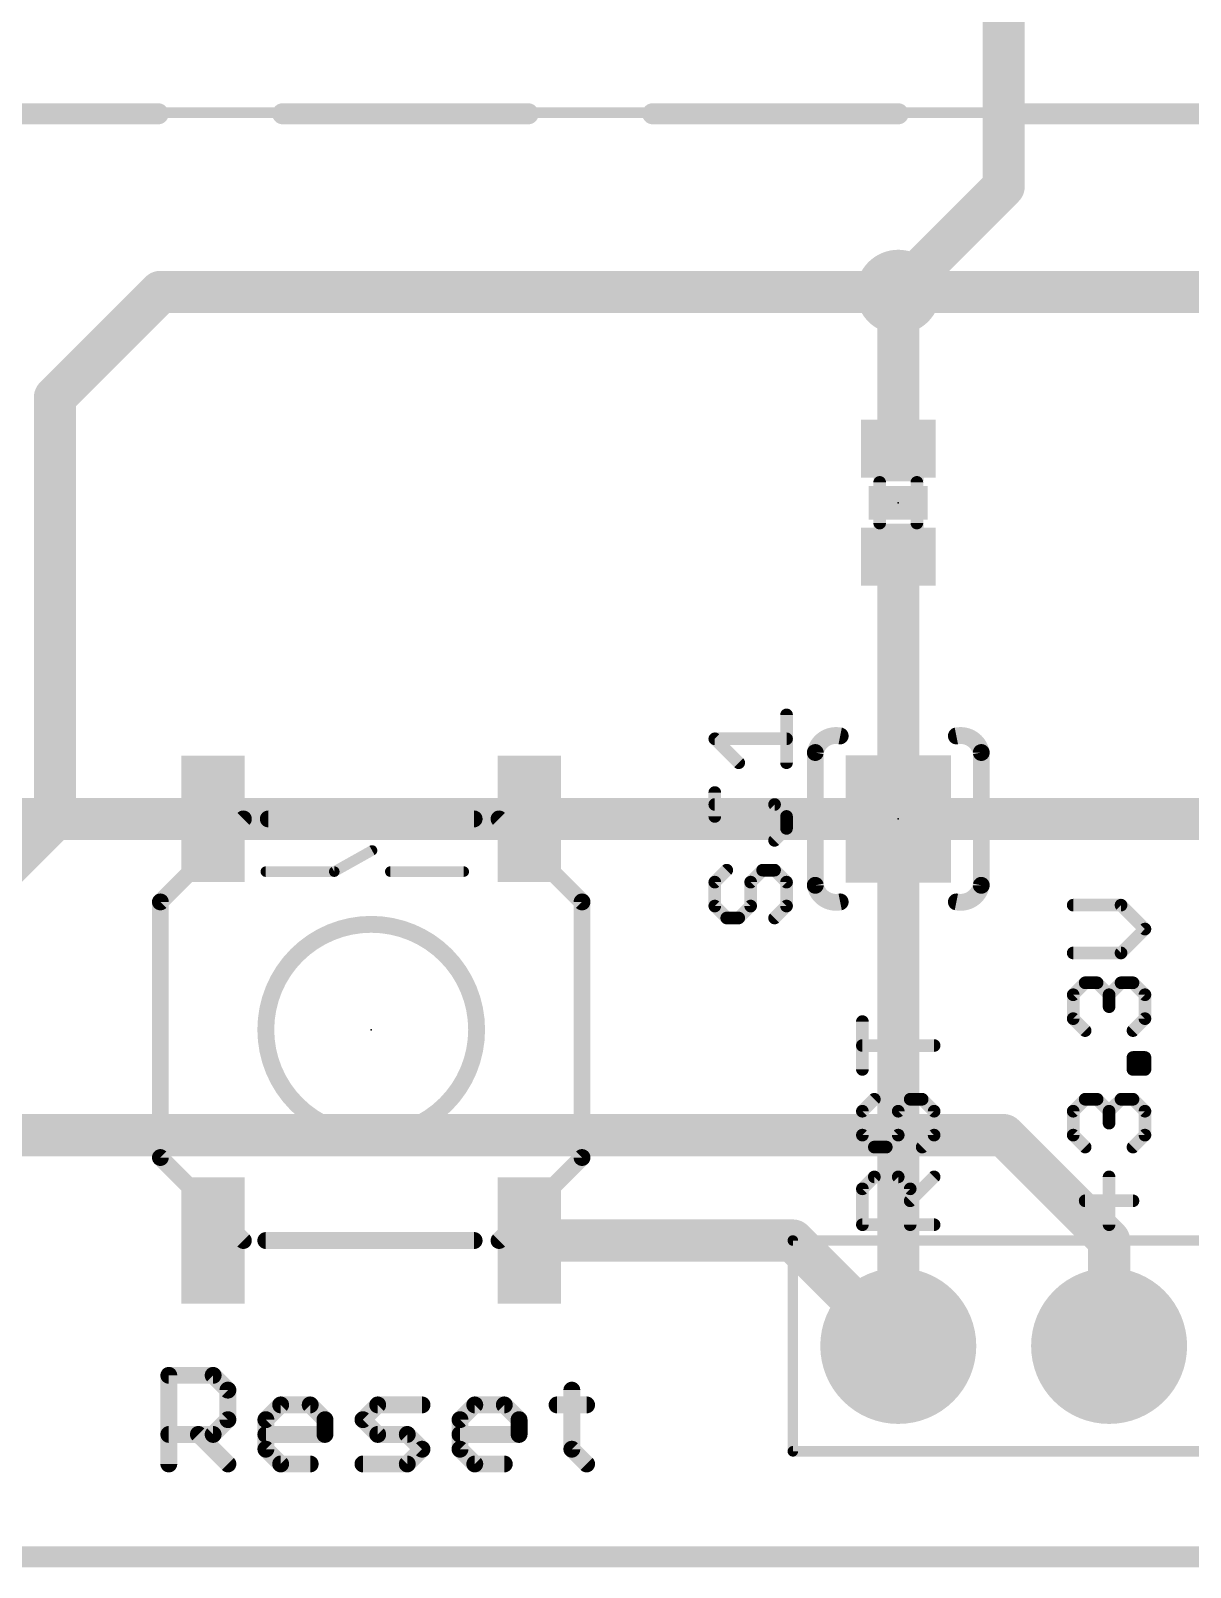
# Model space of a CAD drawing. Extents: x -15.6 to 66.2, y -11.4 to 53.5.
# Drawn here: x 13.68 to 27.65, y -0.13 to 18.39 of the extents above; entities that cross this region are included whole.
import ezdxf

# ---------------------------------------------------------------- set-up
doc = ezdxf.new("R2010")
doc.units = 0
for name, color, linetype in [('1', 12, 'CONTINUOUS'), ('16', 132, 'CONTINUOUS'), ('17', 110, 'CONTINUOUS'), ('18', 110, 'CONTINUOUS'), ('20', 53, 'CONTINUOUS'), ('21', 41, 'CONTINUOUS'), ('23', 53, 'CONTINUOUS'), ('51', 53, 'CONTINUOUS')]:
    doc.layers.add(name, color=color, linetype=linetype)

# ---------------------------------------------------------------- blocks, each defined once
blk = doc.blocks.new('RECT')
blk.add_solid([(-0.5, -0.5), (0.5, -0.5), (-0.5, 0.5), (0.5, 0.5)])
blk = doc.blocks.new('ROUNDP')
at = {"const_width": 0.5}
blk.add_lwpolyline([(0, -0.25, 1), (0, 0.25, 1), (0, -0.25)], format="xyb", dxfattribs=at)
blk = doc.blocks.new('ROUNDV')
at = {"const_width": 0.5}
blk.add_lwpolyline([(0, -0.25, 1), (0, 0.25, 1), (0, -0.25)], format="xyb", dxfattribs=at)

msp = doc.modelspace()

# ---------------------------------------------------------------- linework, layer by layer
at = {"layer": '1'}
for points, const_width in [([(13.97, 13.97), (15.24, 15.24)], 0.508), ([(15.24, 15.24), (24.13, 15.24)], 0.508), ([(24.13, 15.24), (24.13, 13.35)], 0.508), ([(13.97, 8.89), (13.97, 13.97)], 0.508), ([(24.13, 9.34), (24.13, 12.05)], 0.508), ([(11.43, 6.35), (13.97, 8.89)], 0.508), ([(24.13, 2.54), (24.13, 8.44)], 0.508), ([(19.685, 3.81), (22.86, 3.81)], 0.508), ([(22.86, 3.81), (24.13, 2.54)], 0.508), ([(0, 0), (59.69, 0)], 0.254)]:
    msp.add_lwpolyline(points, dxfattribs=dict(at, const_width=const_width))
at = {"layer": '1', "const_width": 0.254}
for points in [[(15.24, 15.367, 1), (15.24, 15.113)], [(15.3298, 15.1502, 1), (15.1502, 15.3298)], [(24.257, 15.24, 1), (24.003, 15.24)], [(24.13, 15.113, 1), (24.13, 15.367)], [(14.097, 13.97, 1), (13.843, 13.97)], [(13.8802, 14.0598, 1), (14.0598, 13.8802)], [(24.003, 13.35, 1), (24.257, 13.35)], [(24.257, 12.05, 1), (24.003, 12.05)], [(24.003, 9.34, 1), (24.257, 9.34)], [(14.0598, 8.8002, 1), (13.8802, 8.9798)], [(13.843, 8.89, 1), (14.097, 8.89)], [(24.257, 8.44, 1), (24.003, 8.44)], [(19.685, 3.937, 1), (19.685, 3.683)], [(22.9498, 3.8998, 1), (22.7702, 3.7202)], [(22.86, 3.683, 1), (22.86, 3.937)], [(24.003, 2.54, 1), (24.257, 2.54)], [(24.0402, 2.4502, 1), (24.2198, 2.6298)]]:
    msp.add_lwpolyline(points, format="xyb", dxfattribs=at)
at = {"layer": '16'}
for points, const_width in [([(25.4, 16.51), (25.4, 21.59)], 0.508), ([(24.13, 15.24), (25.4, 16.51)], 0.508), ([(24.13, 15.24), (44.45, 15.24)], 0.508), ([(11.43, 8.89), (27.94, 8.89)], 0.508), ([(12.7, 5.08), (25.4, 5.08)], 0.508), ([(25.4, 5.08), (26.67, 3.81)], 0.508), ([(26.67, 3.81), (26.67, 2.54)], 0.508), ([(0, 0), (59.69, 0)], 0.254)]:
    msp.add_lwpolyline(points, dxfattribs=dict(at, const_width=const_width))
at = {"layer": '16', "const_width": 0.254}
for points in [[(25.4898, 16.4202, 1), (25.3102, 16.5998)], [(25.273, 16.51, 1), (25.527, 16.51)], [(24.13, 15.367, 1), (24.13, 15.113)], [(24.0402, 15.3298, 1), (24.2198, 15.1502)], [(25.4898, 5.1698, 1), (25.3102, 4.9902)], [(25.4, 4.953, 1), (25.4, 5.207)], [(26.797, 3.81, 1), (26.543, 3.81)], [(26.5802, 3.7202, 1), (26.7598, 3.8998)], [(26.543, 2.54, 1), (26.797, 2.54)]]:
    msp.add_lwpolyline(points, format="xyb", dxfattribs=at)
at = {"layer": '20', "const_width": 0.254}
msp.add_lwpolyline([(57.15, 0), (2.54, 0)], dxfattribs=at)
at = {"layer": '21'}
for points, const_width in [([(15.2136, 17.3863), (12.2557, 17.3863)], 0.254), ([(19.6714, 17.3863), (16.7136, 17.3863)], 0.254), ([(24.1292, 17.3863), (21.1714, 17.3863)], 0.254), ([(28.587, 17.3863), (25.6292, 17.3863)], 0.254), ([(22.7838, 9.5672), (22.7838, 10.1435)], 0.1524), ([(22.2076, 9.5672), (21.9195, 9.8553)], 0.1524), ([(21.9195, 9.8553), (22.7838, 9.8553)], 0.1524), ([(23.13, 8.09), (23.13, 9.69)], 0.2032), ([(25.13, 9.69), (25.13, 8.09)], 0.2032), ([(21.9195, 8.9198), (21.9195, 9.2079)], 0.1524), ([(22.6397, 9.0639), (21.9195, 9.0639)], 0.1524), ([(22.7838, 8.9198), (22.6397, 9.0639)], 0.1524), ([(16.54, 8.89), (19.02, 8.89)], 0.2032), ([(22.7838, 8.7758), (22.7838, 8.9198)], 0.1524), ([(22.6397, 8.6317), (22.7838, 8.7758)], 0.1524), ([(22.0635, 8.2724), (21.9195, 8.1284)], 0.1524), ([(22.3516, 8.1284), (22.4957, 8.2724)], 0.1524), ([(22.4957, 8.2724), (22.6397, 8.2724)], 0.1524), ([(22.6397, 8.2724), (22.7838, 8.1284)], 0.1524), ([(21.9195, 8.1284), (21.9195, 7.8403)], 0.1524), ([(22.3516, 7.8403), (22.3516, 8.1284)], 0.1524), ([(22.7838, 8.1284), (22.7838, 7.8403)], 0.1524), ([(15.24, 4.81), (15.24, 7.89)], 0.2032), ([(20.32, 7.89), (20.32, 4.81)], 0.2032), ([(21.9195, 7.8403), (22.0635, 7.6962)], 0.1524), ([(22.2076, 7.6962), (22.3516, 7.8403)], 0.1524), ([(22.7838, 7.8403), (22.6397, 7.6962)], 0.1524), ([(26.8137, 7.851), (26.2375, 7.851)], 0.1524), ([(27.1018, 7.5629), (26.8137, 7.851)], 0.1524), ([(22.0635, 7.6962), (22.2076, 7.6962)], 0.1524), ([(26.8137, 7.2748), (27.1018, 7.5629)], 0.1524), ([(26.2375, 7.2748), (26.8137, 7.2748)], 0.1524), ([(26.2375, 6.7715), (26.3815, 6.9155)], 0.1524), ([(26.3815, 6.9155), (26.5256, 6.9155)], 0.1524), ([(26.5256, 6.9155), (26.6696, 6.7715)], 0.1524), ([(26.6696, 6.7715), (26.8137, 6.9155)], 0.1524), ([(26.8137, 6.9155), (26.9577, 6.9155)], 0.1524), ([(26.9577, 6.9155), (27.1018, 6.7715)], 0.1524), ([(26.2375, 6.4834), (26.2375, 6.7715)], 0.1524), ([(26.6696, 6.7715), (26.6696, 6.6274)], 0.1524), ([(27.1018, 6.7715), (27.1018, 6.4834)], 0.1524), ([(23.6975, 5.8715), (23.6975, 6.4478)], 0.1524), ([(26.3815, 6.3393), (26.2375, 6.4834)], 0.1524), ([(27.1018, 6.4834), (26.9577, 6.3393)], 0.1524), ([(24.5618, 6.1597), (23.6975, 6.1597)], 0.1524), ([(26.9577, 5.8715), (26.9577, 6.0156)], 0.1524), ([(26.9577, 6.0156), (27.1018, 6.0156)], 0.1524), ([(27.1018, 5.8715), (26.9577, 5.8715)], 0.1524), ([(27.1018, 6.0156), (27.1018, 5.8715)], 0.1524), ([(23.8415, 5.5122), (23.6975, 5.3682)], 0.1524), ([(24.1296, 5.3682), (24.2737, 5.5122)], 0.1524), ([(24.2737, 5.5122), (24.4177, 5.5122)], 0.1524), ([(24.4177, 5.5122), (24.5618, 5.3682)], 0.1524), ([(26.2375, 5.3682), (26.3815, 5.5122)], 0.1524), ([(26.3815, 5.5122), (26.5256, 5.5122)], 0.1524), ([(26.5256, 5.5122), (26.6696, 5.3682)], 0.1524), ([(26.6696, 5.3682), (26.8137, 5.5122)], 0.1524), ([(26.8137, 5.5122), (26.9577, 5.5122)], 0.1524), ([(26.9577, 5.5122), (27.1018, 5.3682)], 0.1524), ([(23.6975, 5.3682), (23.6975, 5.0801)], 0.1524), ([(24.1296, 5.0801), (24.1296, 5.3682)], 0.1524), ([(24.5618, 5.3682), (24.5618, 5.0801)], 0.1524), ([(26.2375, 5.0801), (26.2375, 5.3682)], 0.1524), ([(26.6696, 5.3682), (26.6696, 5.2241)], 0.1524), ([(27.1018, 5.3682), (27.1018, 5.0801)], 0.1524), ([(23.6975, 5.0801), (23.8415, 4.936)], 0.1524), ([(23.8415, 4.936), (23.9856, 4.936)], 0.1524), ([(23.9856, 4.936), (24.1296, 5.0801)], 0.1524), ([(24.5618, 5.0801), (24.4177, 4.936)], 0.1524), ([(26.3815, 4.936), (26.2375, 5.0801)], 0.1524), ([(27.1018, 5.0801), (26.9577, 4.936)], 0.1524), ([(23.6975, 4.4327), (23.8415, 4.5767)], 0.1524), ([(23.8415, 4.5767), (24.1296, 4.5767)], 0.1524), ([(24.1296, 4.5767), (24.2737, 4.4327)], 0.1524), ([(24.2737, 4.2886), (24.5618, 4.5767)], 0.1524), ([(26.6696, 4.0005), (26.6696, 4.5767)], 0.1524), ([(23.6975, 4.0005), (23.6975, 4.4327)], 0.1524), ([(24.2737, 4.4327), (24.2737, 4.0005)], 0.1524), ([(26.3815, 4.2886), (26.9577, 4.2886)], 0.1524), ([(24.5618, 4.0005), (23.6975, 4.0005)], 0.1524), ([(19.02, 3.81), (16.51, 3.81)], 0.2032), ([(15.3416, 1.1176), (15.3416, 2.1853)], 0.2032), ([(15.3416, 2.1853), (15.8755, 2.1853)], 0.2032), ([(15.8755, 2.1853), (16.0534, 2.0074)], 0.2032), ([(16.0534, 2.0074), (16.0534, 1.6515)], 0.2032), ([(20.1971, 2.0074), (20.1971, 1.2955)], 0.2032), ([(16.511, 1.6515), (16.6889, 1.8294)], 0.2032), ([(16.6889, 1.8294), (17.0449, 1.8294)], 0.2032), ([(17.0449, 1.8294), (17.2228, 1.6515)], 0.2032), ([(17.6804, 1.6515), (17.8583, 1.8294)], 0.2032), ([(17.8583, 1.8294), (18.3922, 1.8294)], 0.2032), ([(18.8498, 1.6515), (19.0277, 1.8294)], 0.2032), ([(19.0277, 1.8294), (19.3836, 1.8294)], 0.2032), ([(19.3836, 1.8294), (19.5616, 1.6515)], 0.2032), ([(20.0192, 1.8294), (20.3751, 1.8294)], 0.2032), ([(16.0534, 1.6515), (15.8755, 1.4735)], 0.2032), ([(16.511, 1.2955), (16.511, 1.6515)], 0.2032), ([(17.2228, 1.6515), (17.2228, 1.4735)], 0.2032), ([(17.8583, 1.4735), (17.6804, 1.6515)], 0.2032), ([(18.8498, 1.2955), (18.8498, 1.6515)], 0.2032), ([(19.5616, 1.6515), (19.5616, 1.4735)], 0.2032), ([(15.8755, 1.4735), (15.3416, 1.4735)], 0.2032), ([(15.6975, 1.4735), (16.0534, 1.1176)], 0.2032), ([(17.2228, 1.4735), (16.511, 1.4735)], 0.2032), ([(18.2142, 1.4735), (17.8583, 1.4735)], 0.2032), ([(18.3922, 1.2955), (18.2142, 1.4735)], 0.2032), ([(19.5616, 1.4735), (18.8498, 1.4735)], 0.2032), ([(16.6889, 1.1176), (16.511, 1.2955)], 0.2032), ([(18.2142, 1.1176), (18.3922, 1.2955)], 0.2032), ([(19.0277, 1.1176), (18.8498, 1.2955)], 0.2032), ([(20.1971, 1.2955), (20.3751, 1.1176)], 0.2032), ([(17.0449, 1.1176), (16.6889, 1.1176)], 0.2032), ([(17.6804, 1.1176), (18.2142, 1.1176)], 0.2032), ([(19.3836, 1.1176), (19.0277, 1.1176)], 0.2032)]:
    msp.add_lwpolyline(points, dxfattribs=dict(at, const_width=const_width))
for points, const_width in [([(15.2136, 17.3228, 1), (15.2136, 17.4498)], 0.127), ([(16.7136, 17.4498, 1), (16.7136, 17.3228)], 0.127), ([(19.6714, 17.3228, 1), (19.6714, 17.4498)], 0.127), ([(21.1714, 17.4498, 1), (21.1714, 17.3228)], 0.127), ([(24.1292, 17.3228, 1), (24.1292, 17.4498)], 0.127), ([(25.6292, 17.4498, 1), (25.6292, 17.3228)], 0.127), ([(22.8219, 10.1435, 1), (22.7457, 10.1435)], 0.0762), ([(21.9464, 9.8823, 1), (21.8925, 9.8284)], 0.0762), ([(21.9195, 9.8934, 1), (21.9195, 9.8172)], 0.0762), ([(22.7838, 9.8172, 1), (22.7838, 9.8934)], 0.0762), ([(23.43, 9.89, 0.4142), (23.13, 9.69)], 0.2032), ([(23.42, 9.8402, 1), (23.44, 9.9398)], 0.1016), ([(25.13, 9.69, 0.4142), (24.83, 9.89)], 0.2032), ([(24.82, 9.9398, 1), (24.84, 9.8402)], 0.1016), ([(22.1806, 9.5403, 1), (22.2345, 9.5942)], 0.0762), ([(23.1808, 9.69, 1), (23.0792, 9.69)], 0.1016), ([(23.0802, 9.7, 1), (23.1798, 9.68)], 0.1016), ([(25.1808, 9.69, 1), (25.0792, 9.69)], 0.1016), ([(25.0802, 9.68, 1), (25.1798, 9.7)], 0.1016), ([(22.7457, 9.5672, 1), (22.8219, 9.5672)], 0.0762), ([(21.9576, 9.2079, 1), (21.8814, 9.2079)], 0.0762), ([(21.9195, 9.102, 1), (21.9195, 9.0258)], 0.0762), ([(22.6667, 9.0908, 1), (22.6128, 9.0369)], 0.0762), ([(22.6397, 9.0258, 1), (22.6397, 9.102)], 0.0762), ([(16.54, 8.9408, 1), (16.54, 8.8392)], 0.1016), ([(19.02, 8.8392, 1), (19.02, 8.9408)], 0.1016), ([(21.8814, 8.9198, 1), (21.9576, 8.9198)], 0.0762), ([(22.8219, 8.9198, 1), (22.7457, 8.9198)], 0.0762), ([(22.7569, 8.8929, 1), (22.8107, 8.9468)], 0.0762), ([(22.7457, 8.7758, 1), (22.8219, 8.7758)], 0.0762), ([(22.8107, 8.7488, 1), (22.7569, 8.8027)], 0.0762), ([(22.6128, 8.6587, 1), (22.6667, 8.6048)], 0.0762), ([(22.0905, 8.2455, 1), (22.0366, 8.2994)], 0.0762), ([(22.4957, 8.3105, 1), (22.4957, 8.2343)], 0.0762), ([(22.5226, 8.2455, 1), (22.4687, 8.2994)], 0.0762), ([(22.6667, 8.2994, 1), (22.6128, 8.2455)], 0.0762), ([(22.6397, 8.2343, 1), (22.6397, 8.3105)], 0.0762), ([(21.8925, 8.1553, 1), (21.9464, 8.1014)], 0.0762), ([(21.9576, 8.1284, 1), (21.8814, 8.1284)], 0.0762), ([(22.3897, 8.1284, 1), (22.3135, 8.1284)], 0.0762), ([(22.3247, 8.1553, 1), (22.3786, 8.1014)], 0.0762), ([(22.8219, 8.1284, 1), (22.7457, 8.1284)], 0.0762), ([(22.7569, 8.1014, 1), (22.8107, 8.1553)], 0.0762), ([(23.13, 8.09, 0.4142), (23.43, 7.89)], 0.2032), ([(23.1798, 8.1, 1), (23.0802, 8.08)], 0.1016), ([(24.83, 7.89, 0.4142), (25.13, 8.09)], 0.2032), ([(25.1798, 8.08, 1), (25.0802, 8.1)], 0.1016), ([(15.2908, 7.89, 1), (15.1892, 7.89)], 0.1016), ([(20.3708, 7.89, 1), (20.2692, 7.89)], 0.1016), ([(23.0792, 8.09, 1), (23.1808, 8.09)], 0.1016), ([(23.44, 7.8402, 1), (23.42, 7.9398)], 0.1016), ([(24.84, 7.9398, 1), (24.82, 7.8402)], 0.1016), ([(25.0792, 8.09, 1), (25.1808, 8.09)], 0.1016), ([(21.9464, 7.8672, 1), (21.8925, 7.8133)], 0.0762), ([(21.8814, 7.8403, 1), (21.9576, 7.8403)], 0.0762), ([(22.3135, 7.8403, 1), (22.3897, 7.8403)], 0.0762), ([(22.3786, 7.8133, 1), (22.3247, 7.8672)], 0.0762), ([(22.7457, 7.8403, 1), (22.8219, 7.8403)], 0.0762), ([(22.8107, 7.8133, 1), (22.7569, 7.8672)], 0.0762), ([(26.2375, 7.8891, 1), (26.2375, 7.8129)], 0.0762), ([(26.8406, 7.878, 1), (26.7867, 7.8241)], 0.0762), ([(26.8137, 7.8129, 1), (26.8137, 7.8891)], 0.0762), ([(17.78, 5.08, 1), (17.78, 7.62, 1), (17.78, 5.08)], 0.2032), ([(22.0635, 7.7343, 1), (22.0635, 7.6581)], 0.0762), ([(22.0366, 7.6693, 1), (22.0905, 7.7231)], 0.0762), ([(22.1806, 7.7231, 1), (22.2345, 7.6693)], 0.0762), ([(22.2076, 7.6581, 1), (22.2076, 7.7343)], 0.0762), ([(22.6128, 7.7231, 1), (22.6667, 7.6693)], 0.0762), ([(27.1287, 7.536, 1), (27.0749, 7.5899)], 0.0762), ([(27.0749, 7.536, 1), (27.1287, 7.5899)], 0.0762), ([(26.2375, 7.3129, 1), (26.2375, 7.2367)], 0.0762), ([(26.7867, 7.3018, 1), (26.8406, 7.2479)], 0.0762), ([(26.8137, 7.2367, 1), (26.8137, 7.3129)], 0.0762), ([(26.3815, 6.9536, 1), (26.3815, 6.8774)], 0.0762), ([(26.4085, 6.8886, 1), (26.3546, 6.9425)], 0.0762), ([(26.5525, 6.9425, 1), (26.4986, 6.8886)], 0.0762), ([(26.5256, 6.8774, 1), (26.5256, 6.9536)], 0.0762), ([(26.8137, 6.9536, 1), (26.8137, 6.8774)], 0.0762), ([(26.8406, 6.8886, 1), (26.7867, 6.9425)], 0.0762), ([(26.9847, 6.9425, 1), (26.9308, 6.8886)], 0.0762), ([(26.9577, 6.8774, 1), (26.9577, 6.9536)], 0.0762), ([(26.2105, 6.7984, 1), (26.2644, 6.7445)], 0.0762), ([(26.2756, 6.7715, 1), (26.1994, 6.7715)], 0.0762), ([(26.7077, 6.7715, 1), (26.6315, 6.7715)], 0.0762), ([(26.6427, 6.7984, 1), (26.6966, 6.7445)], 0.0762), ([(26.6315, 6.6274, 1), (26.7077, 6.6274)], 0.0762), ([(26.6427, 6.7445, 1), (26.6966, 6.7984)], 0.0762), ([(27.1399, 6.7715, 1), (27.0637, 6.7715)], 0.0762), ([(27.0749, 6.7445, 1), (27.1287, 6.7984)], 0.0762), ([(23.7356, 6.4478, 1), (23.6594, 6.4478)], 0.0762), ([(26.2644, 6.5103, 1), (26.2105, 6.4564)], 0.0762), ([(26.1994, 6.4834, 1), (26.2756, 6.4834)], 0.0762), ([(27.0637, 6.4834, 1), (27.1399, 6.4834)], 0.0762), ([(27.1287, 6.4564, 1), (27.0749, 6.5103)], 0.0762), ([(26.3546, 6.3124, 1), (26.4085, 6.3662)], 0.0762), ([(26.9308, 6.3662, 1), (26.9847, 6.3124)], 0.0762), ([(23.6975, 6.1978, 1), (23.6975, 6.1216)], 0.0762), ([(24.5618, 6.1216, 1), (24.5618, 6.1978)], 0.0762), ([(26.9958, 6.0156, 1), (26.9196, 6.0156)], 0.0762), ([(26.9577, 6.0537, 1), (26.9577, 5.9775)], 0.0762), ([(26.9577, 5.9096, 1), (26.9577, 5.8334)], 0.0762), ([(27.1399, 6.0156, 1), (27.0637, 6.0156)], 0.0762), ([(27.1018, 5.9775, 1), (27.1018, 6.0537)], 0.0762), ([(27.1018, 5.8334, 1), (27.1018, 5.9096)], 0.0762), ([(23.6594, 5.8715, 1), (23.7356, 5.8715)], 0.0762), ([(26.9196, 5.8715, 1), (26.9958, 5.8715)], 0.0762), ([(27.0637, 5.8715, 1), (27.1399, 5.8715)], 0.0762), ([(23.8685, 5.4853, 1), (23.8146, 5.5392)], 0.0762), ([(24.2737, 5.5503, 1), (24.2737, 5.4741)], 0.0762), ([(24.3006, 5.4853, 1), (24.2467, 5.5392)], 0.0762), ([(24.4447, 5.5392, 1), (24.3908, 5.4853)], 0.0762), ([(24.4177, 5.4741, 1), (24.4177, 5.5503)], 0.0762), ([(26.3815, 5.5503, 1), (26.3815, 5.4741)], 0.0762), ([(26.4085, 5.4853, 1), (26.3546, 5.5392)], 0.0762), ([(26.5525, 5.5392, 1), (26.4986, 5.4853)], 0.0762), ([(26.5256, 5.4741, 1), (26.5256, 5.5503)], 0.0762), ([(26.8137, 5.5503, 1), (26.8137, 5.4741)], 0.0762), ([(26.8406, 5.4853, 1), (26.7867, 5.5392)], 0.0762), ([(26.9847, 5.5392, 1), (26.9308, 5.4853)], 0.0762), ([(26.9577, 5.4741, 1), (26.9577, 5.5503)], 0.0762), ([(23.6705, 5.3951, 1), (23.7244, 5.3412)], 0.0762), ([(23.7356, 5.3682, 1), (23.6594, 5.3682)], 0.0762), ([(24.1677, 5.3682, 1), (24.0915, 5.3682)], 0.0762), ([(24.1027, 5.3951, 1), (24.1566, 5.3412)], 0.0762), ([(24.5999, 5.3682, 1), (24.5237, 5.3682)], 0.0762), ([(24.5349, 5.3412, 1), (24.5887, 5.3951)], 0.0762), ([(26.2105, 5.3951, 1), (26.2644, 5.3412)], 0.0762), ([(26.2756, 5.3682, 1), (26.1994, 5.3682)], 0.0762), ([(26.7077, 5.3682, 1), (26.6315, 5.3682)], 0.0762), ([(26.6427, 5.3951, 1), (26.6966, 5.3412)], 0.0762), ([(26.6427, 5.3412, 1), (26.6966, 5.3951)], 0.0762), ([(27.1399, 5.3682, 1), (27.0637, 5.3682)], 0.0762), ([(27.0749, 5.3412, 1), (27.1287, 5.3951)], 0.0762), ([(26.6315, 5.2241, 1), (26.7077, 5.2241)], 0.0762), ([(23.7244, 5.107, 1), (23.6705, 5.0531)], 0.0762), ([(23.6594, 5.0801, 1), (23.7356, 5.0801)], 0.0762), ([(23.8415, 4.9741, 1), (23.8415, 4.8979)], 0.0762), ([(23.8146, 4.9091, 1), (23.8685, 4.963)], 0.0762), ([(23.9586, 4.963, 1), (24.0125, 4.9091)], 0.0762), ([(23.9856, 4.8979, 1), (23.9856, 4.9741)], 0.0762), ([(24.0915, 5.0801, 1), (24.1677, 5.0801)], 0.0762), ([(24.1566, 5.0531, 1), (24.1027, 5.107)], 0.0762), ([(24.3908, 4.963, 1), (24.4447, 4.9091)], 0.0762), ([(24.5237, 5.0801, 1), (24.5999, 5.0801)], 0.0762), ([(24.5887, 5.0531, 1), (24.5349, 5.107)], 0.0762), ([(26.2644, 5.107, 1), (26.2105, 5.0531)], 0.0762), ([(26.1994, 5.0801, 1), (26.2756, 5.0801)], 0.0762), ([(26.3546, 4.9091, 1), (26.4085, 4.963)], 0.0762), ([(26.9308, 4.963, 1), (26.9847, 4.9091)], 0.0762), ([(27.0637, 5.0801, 1), (27.1399, 5.0801)], 0.0762), ([(27.1287, 5.0531, 1), (27.0749, 5.107)], 0.0762), ([(15.1892, 4.81, 1), (15.2908, 4.81)], 0.1016), ([(20.2692, 4.81, 1), (20.3708, 4.81)], 0.1016), ([(23.8415, 4.6148, 1), (23.8415, 4.5386)], 0.0762), ([(23.8685, 4.5498, 1), (23.8146, 4.6037)], 0.0762), ([(24.1566, 4.6037, 1), (24.1027, 4.5498)], 0.0762), ([(24.1296, 4.5386, 1), (24.1296, 4.6148)], 0.0762), ([(24.5887, 4.5498, 1), (24.5349, 4.6037)], 0.0762), ([(26.7077, 4.5767, 1), (26.6315, 4.5767)], 0.0762), ([(23.6705, 4.4596, 1), (23.7244, 4.4057)], 0.0762), ([(23.7356, 4.4327, 1), (23.6594, 4.4327)], 0.0762), ([(24.3118, 4.4327, 1), (24.2356, 4.4327)], 0.0762), ([(24.2467, 4.4057, 1), (24.3006, 4.4596)], 0.0762), ([(24.2467, 4.3156, 1), (24.3006, 4.2617)], 0.0762), ([(26.3815, 4.3267, 1), (26.3815, 4.2505)], 0.0762), ([(26.9577, 4.2505, 1), (26.9577, 4.3267)], 0.0762), ([(23.6975, 4.0386, 1), (23.6975, 3.9624)], 0.0762), ([(24.5618, 3.9624, 1), (24.5618, 4.0386)], 0.0762), ([(16.51, 3.8608, 1), (16.51, 3.7592)], 0.1016), ([(19.02, 3.7592, 1), (19.02, 3.8608)], 0.1016), ([(23.6594, 4.0005, 1), (23.7356, 4.0005)], 0.0762), ([(24.2356, 4.0005, 1), (24.3118, 4.0005)], 0.0762), ([(26.6315, 4.0005, 1), (26.7077, 4.0005)], 0.0762), ([(15.3924, 2.1853, 1), (15.2908, 2.1853)], 0.1016), ([(15.3416, 2.2361, 1), (15.3416, 2.1345)], 0.1016), ([(15.9114, 2.2212, 1), (15.8395, 2.1494)], 0.1016), ([(15.8755, 2.1345, 1), (15.8755, 2.2361)], 0.1016), ([(16.1042, 2.0074, 1), (16.0026, 2.0074)], 0.1016), ([(16.0175, 1.9714, 1), (16.0893, 2.0433)], 0.1016), ([(20.2479, 2.0074, 1), (20.1463, 2.0074)], 0.1016), ([(16.6889, 1.8802, 1), (16.6889, 1.7786)], 0.1016), ([(16.7249, 1.7935, 1), (16.653, 1.8653)], 0.1016), ([(17.0808, 1.8653, 1), (17.0089, 1.7935)], 0.1016), ([(17.0449, 1.7786, 1), (17.0449, 1.8802)], 0.1016), ([(17.8583, 1.8802, 1), (17.8583, 1.7786)], 0.1016), ([(17.8943, 1.7935, 1), (17.8224, 1.8653)], 0.1016), ([(18.3922, 1.7786, 1), (18.3922, 1.8802)], 0.1016), ([(19.0277, 1.8802, 1), (19.0277, 1.7786)], 0.1016), ([(19.0637, 1.7935, 1), (18.9918, 1.8653)], 0.1016), ([(19.4196, 1.8653, 1), (19.3477, 1.7935)], 0.1016), ([(19.3836, 1.7786, 1), (19.3836, 1.8802)], 0.1016), ([(20.0192, 1.8802, 1), (20.0192, 1.7786)], 0.1016), ([(20.3751, 1.7786, 1), (20.3751, 1.8802)], 0.1016), ([(16.0026, 1.6515, 1), (16.1042, 1.6515)], 0.1016), ([(16.0893, 1.6155, 1), (16.0175, 1.6874)], 0.1016), ([(16.5618, 1.6515, 1), (16.4602, 1.6515)], 0.1016), ([(16.4751, 1.6874, 1), (16.5469, 1.6155)], 0.1016), ([(17.2736, 1.6515, 1), (17.172, 1.6515)], 0.1016), ([(17.1869, 1.6155, 1), (17.2587, 1.6874)], 0.1016), ([(17.7163, 1.6874, 1), (17.6445, 1.6155)], 0.1016), ([(17.6445, 1.6874, 1), (17.7163, 1.6155)], 0.1016), ([(18.9006, 1.6515, 1), (18.799, 1.6515)], 0.1016), ([(18.8139, 1.6874, 1), (18.8857, 1.6155)], 0.1016), ([(19.6124, 1.6515, 1), (19.5108, 1.6515)], 0.1016), ([(19.5257, 1.6155, 1), (19.5975, 1.6874)], 0.1016), ([(15.3416, 1.5243, 1), (15.3416, 1.4227)], 0.1016), ([(15.7334, 1.5094, 1), (15.6616, 1.4376)], 0.1016), ([(15.8395, 1.5094, 1), (15.9114, 1.4376)], 0.1016), ([(15.8755, 1.4227, 1), (15.8755, 1.5243)], 0.1016), ([(16.511, 1.5243, 1), (16.511, 1.4227)], 0.1016), ([(17.172, 1.4735, 1), (17.2736, 1.4735)], 0.1016), ([(17.2228, 1.4227, 1), (17.2228, 1.5243)], 0.1016), ([(17.8583, 1.5243, 1), (17.8583, 1.4227)], 0.1016), ([(17.8224, 1.4376, 1), (17.8943, 1.5094)], 0.1016), ([(18.2502, 1.5094, 1), (18.1783, 1.4376)], 0.1016), ([(18.2142, 1.4227, 1), (18.2142, 1.5243)], 0.1016), ([(18.8498, 1.5243, 1), (18.8498, 1.4227)], 0.1016), ([(19.5108, 1.4735, 1), (19.6124, 1.4735)], 0.1016), ([(19.5616, 1.4227, 1), (19.5616, 1.5243)], 0.1016), ([(16.5469, 1.3315, 1), (16.4751, 1.2596)], 0.1016), ([(16.4602, 1.2955, 1), (16.5618, 1.2955)], 0.1016), ([(18.4281, 1.2596, 1), (18.3563, 1.3315)], 0.1016), ([(18.3563, 1.2596, 1), (18.4281, 1.3315)], 0.1016), ([(18.8857, 1.3315, 1), (18.8139, 1.2596)], 0.1016), ([(18.799, 1.2955, 1), (18.9006, 1.2955)], 0.1016), ([(20.2331, 1.3315, 1), (20.1612, 1.2596)], 0.1016), ([(20.1463, 1.2955, 1), (20.2479, 1.2955)], 0.1016), ([(15.2908, 1.1176, 1), (15.3924, 1.1176)], 0.1016), ([(16.0175, 1.0817, 1), (16.0893, 1.1535)], 0.1016), ([(16.6889, 1.1684, 1), (16.6889, 1.0668)], 0.1016), ([(16.653, 1.0817, 1), (16.7249, 1.1535)], 0.1016), ([(17.0449, 1.0668, 1), (17.0449, 1.1684)], 0.1016), ([(17.6804, 1.1684, 1), (17.6804, 1.0668)], 0.1016), ([(18.1783, 1.1535, 1), (18.2502, 1.0817)], 0.1016), ([(18.2142, 1.0668, 1), (18.2142, 1.1684)], 0.1016), ([(19.0277, 1.1684, 1), (19.0277, 1.0668)], 0.1016), ([(18.9918, 1.0817, 1), (19.0637, 1.1535)], 0.1016), ([(19.3836, 1.0668, 1), (19.3836, 1.1684)], 0.1016), ([(20.3392, 1.0817, 1), (20.411, 1.1535)], 0.1016)]:
    msp.add_lwpolyline(points, format="xyb", dxfattribs=dict(at, const_width=const_width))
at = {"layer": '23'}
for p in [(24.13, 12.7), (24.13, 8.89), (17.78, 6.35)]:
    msp.add_point(p, dxfattribs=at)
at = {"layer": '51'}
for points, const_width in [([(3.321, 17.4), (55.321, 17.4)], 0.127), ([(23.906, 12.455), (23.906, 12.945)], 0.1524), ([(24.354, 12.945), (24.354, 12.455)], 0.1524), ([(15.24, 7.89), (16.24, 8.89)], 0.2032), ([(19.32, 8.89), (20.32, 7.89)], 0.2032), ([(17.335, 8.255), (17.79, 8.51)], 0.127), ([(16.51, 8.255), (17.335, 8.255)], 0.127), ([(18.01, 8.255), (18.895, 8.255)], 0.127), ([(16.24, 3.81), (15.24, 4.81)], 0.2032), ([(20.32, 4.81), (19.32, 3.81)], 0.2032), ([(22.86, 3.81), (22.86, 1.27)], 0.127), ([(38.1, 3.81), (22.86, 3.81)], 0.127), ([(22.86, 1.27), (38.1, 1.27)], 0.127), ([(2.54, 0), (57.15, 0)], 0.254)]:
    msp.add_lwpolyline(points, dxfattribs=dict(at, const_width=const_width))
for points, const_width in [([(23.9441, 12.945, 1), (23.8679, 12.945)], 0.0762), ([(24.3921, 12.945, 1), (24.3159, 12.945)], 0.0762), ([(23.8679, 12.455, 1), (23.9441, 12.455)], 0.0762), ([(24.3159, 12.455, 1), (24.3921, 12.455)], 0.0762), ([(16.2759, 8.8541, 1), (16.2041, 8.9259)], 0.1016), ([(19.3559, 8.9259, 1), (19.2841, 8.8541)], 0.1016), ([(17.8055, 8.4823, 1), (17.7745, 8.5377)], 0.0635), ([(16.51, 8.2868, 1), (16.51, 8.2233)], 0.0635), ([(17.3195, 8.2827, 1), (17.3505, 8.2273)], 0.0635), ([(17.335, 8.2233, 1), (17.335, 8.2868)], 0.0635), ([(18.01, 8.2868, 1), (18.01, 8.2233)], 0.0635), ([(18.895, 8.2233, 1), (18.895, 8.2868)], 0.0635), ([(15.2041, 7.9259, 1), (15.2759, 7.8541)], 0.1016), ([(20.2841, 7.8541, 1), (20.3559, 7.9259)], 0.1016), ([(15.2759, 4.8459, 1), (15.2041, 4.7741)], 0.1016), ([(20.3559, 4.7741, 1), (20.2841, 4.8459)], 0.1016), ([(16.2041, 3.7741, 1), (16.2759, 3.8459)], 0.1016), ([(19.2841, 3.8459, 1), (19.3559, 3.7741)], 0.1016), ([(22.86, 3.8418, 1), (22.86, 3.7782)], 0.0635), ([(22.8917, 3.81, 1), (22.8283, 3.81)], 0.0635), ([(22.86, 1.3017, 1), (22.86, 1.2383)], 0.0635), ([(22.8283, 1.27, 1), (22.8917, 1.27)], 0.0635)]:
    msp.add_lwpolyline(points, format="xyb", dxfattribs=dict(at, const_width=const_width))

# ---------------------------------------------------------------- block references
at = {"layer": '1'}
for p, xscale, yscale, rotation in [((24.13, 13.35), 0.7, 0.9, 90), ((24.13, 12.05), 0.7, 0.9, 90), ((15.875, 8.89), 0.762, 1.524, 180), ((19.685, 8.89), 0.762, 1.524, 180), ((24.13, 9.34), 0.635, 1.27, 90), ((24.13, 8.44), 0.635, 1.27, 90), ((15.875, 3.81), 0.762, 1.524, 180), ((19.685, 3.81), 0.762, 1.524, 180)]:
    msp.add_blockref('RECT', p, dxfattribs=dict(at, xscale=xscale, yscale=yscale, rotation=rotation))
at = {"layer": '17', "xscale": 1.8796, "yscale": 1.8796}
for p in [(24.13, 2.54), (24.13, 2.54), (26.67, 2.54), (26.67, 2.54)]:
    msp.add_blockref('ROUNDP', p, dxfattribs=at)
at = {"layer": '18', "xscale": 1.016, "yscale": 1.016}
msp.add_blockref('ROUNDV', (24.13, 15.24), dxfattribs=at)
msp.add_blockref('ROUNDV', (24.13, 15.24), dxfattribs=at)
at = {"layer": '21', "xscale": 0.4064, "yscale": 0.7112, "rotation": 90}
msp.add_blockref('RECT', (24.13, 12.7), dxfattribs=at)
at = {"layer": '51', "xscale": 0.3, "yscale": 0.5999, "rotation": 90}
for p in [(24.1349, 13.1088), (24.1349, 12.296)]:
    msp.add_blockref('RECT', p, dxfattribs=at)

doc.saveas('drawing.dxf')
